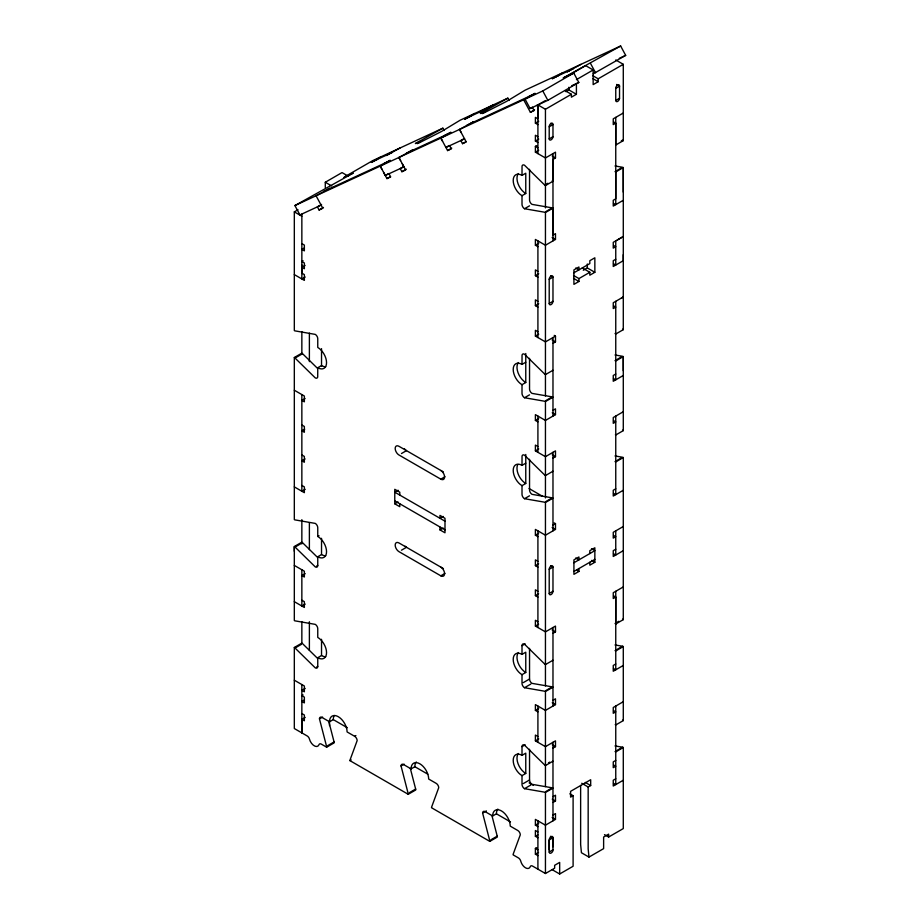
<?xml version="1.0" encoding="UTF-8"?>
<svg xmlns="http://www.w3.org/2000/svg" width="920" height="920" viewBox="0 0 920 920"><rect width="100%" height="100%" fill="white"/><g stroke="black" fill="none" stroke-linecap="round" stroke-linejoin="round"><path stroke-width="1.38" d="M328.773 721.395L334.075 741.957A3.553 2.047 60 0 1 334.178 742.854L326.646 747.201L321.356 744.142A3.553 2.047 60 0 0 319.343 744.142L318.274 745.832A7.107 4.105 60 0 1 310.224 741.175L309.166 738.265A3.553 2.047 60 0 0 307.153 735.942L294.32 728.536L294.32 647.484L301.852 643.137L301.852 621.69M316.503 667.126L317.756 666.402L317.756 657.708A12.431 7.176 60 0 0 326.542 652.636A12.431 7.176 60 0 0 317.756 637.41L317.756 628.705A3.553 2.047 60 0 0 315.249 624.358L295.032 620.862A3.553 2.058 60 0 1 294.32 620.563L294.32 546.526L301.852 542.179A3.553 2.047 60 0 1 302.565 542.708L317.722 557.589M316.503 566.168L317.756 565.443L317.756 556.749A12.431 7.176 60 0 0 326.542 551.666A12.431 7.176 60 0 0 317.756 536.452L317.756 527.746A3.553 2.047 60 0 0 315.249 523.399L295.032 519.903A3.542 2.047 60 0 1 294.32 519.604L294.32 357.512L301.852 353.165A3.576 2.058 60 0 1 302.565 353.694L317.722 368.575M305.198 717.416L301.852 719.348L301.852 732.883L301.852 684.549M301.852 264.937L301.852 273.148L304.359 274.597L304.359 280.393L294.32 274.597M545.445 100.556L537.912 104.914L537.912 118.818L535.394 117.369L535.394 123.165L537.912 124.614M545.445 207.897L545.445 109.261L571.389 94.277L571.389 97.175L576.414 94.277L576.414 83.628M549.205 849.999L549.205 839.925A2.668 1.541 -60 0 1 551.091 836.671A2.668 1.541 -60 0 1 552.977 837.752L552.977 850.195C553.219 851.92 549.803 854.933 549.205 852.369L549.205 839.925L552.977 837.752L552.977 846.814M614.997 455.94L622.575 457.263A3.576 2.058 60 0 1 623.288 457.55L623.288 619.643L615.756 623.99L615.756 591.272M613.606 121.923L615.756 123.165L615.756 198.846L613.249 200.295L613.249 206.091L623.288 200.295L623.288 167.578A3.565 2.058 60 0 0 622.575 167.279L614.997 165.968M615.399 434.746A3.565 2.058 60 0 0 615.756 434.987L623.288 430.629L623.288 356.592A3.576 2.058 60 0 0 622.575 356.293L614.997 354.982M623.288 254.667L623.288 260.705L613.249 266.501L613.249 260.705L615.756 259.256M615.756 59.961L623.288 64.319L623.288 140.656L615.756 145.004L615.756 117.369M298.022 209.737L294.32 211.876L294.32 330.591A3.553 2.058 60 0 0 295.032 330.889L315.249 334.385A3.553 2.047 60 0 1 317.756 338.732L317.756 347.438A12.431 7.176 60 0 1 326.542 362.664A12.431 7.176 60 0 1 317.756 367.735L317.71 376.935A3.553 2.047 60 0 1 315.249 377.878L295.032 358.053A3.576 2.058 60 0 0 294.32 357.512M552.977 240.89L552.977 208.173L545.445 212.52A3.553 2.058 60 0 0 544.721 212.232L524.515 208.725A3.553 2.047 60 0 1 522.008 204.378L522.008 195.684A12.431 7.176 60 0 1 513.21 180.458A12.431 7.176 60 0 1 522.008 175.386L522.042 166.175A3.553 2.047 60 0 1 524.515 165.232L544.721 185.07A3.576 2.058 60 0 0 545.445 185.598L552.977 181.251L552.977 153.617M529.54 358.328L529.54 389.045A3.553 2.047 60 0 0 532.047 393.392L552.253 396.888A3.553 2.058 60 0 1 552.977 397.187L545.445 401.534A3.553 2.058 60 0 0 544.721 401.247L524.515 397.739A3.553 2.047 60 0 1 522.008 393.392L522.008 384.698A12.431 7.176 60 0 1 513.21 369.472A12.431 7.176 60 0 1 522.008 364.389L522.042 355.189A3.553 2.047 60 0 1 524.515 354.246L544.721 374.084A3.565 2.058 60 0 0 545.445 374.612L552.977 370.265M529.54 459.287L529.54 490.003A3.553 2.047 60 0 0 532.047 494.35L552.253 497.858A3.553 2.058 60 0 1 552.977 498.145L545.445 502.492A3.553 2.058 60 0 0 544.721 502.205L524.515 498.697A3.553 2.047 60 0 1 522.008 494.35L522.008 485.656A12.431 7.176 60 0 1 513.21 470.43A12.431 7.176 60 0 1 522.008 465.359L522.042 456.159A3.553 2.047 60 0 1 524.515 455.204L544.721 475.042A3.565 2.058 60 0 0 545.445 475.582L552.977 471.224M325.289 187.577L325.289 182.252L342.033 172.58L348.484 176.318M321.103 205.148L299.943 214.935L294.906 205.562L353.211 173.109L343.792 177.468M345.034 176.617L372.761 160.609L442.876 128.19L444.13 130.536M381.386 156.618L371.335 162.426L377.579 159.252M388.78 154.065L386.262 155.526L400.039 147.993M327.324 189.704L329.843 188.255L316.066 195.776L322.816 208.265L319.079 209.99L317.4 206.862L321.586 204.447M384.042 163.484L390.275 160.31L380.236 166.106L386.963 178.606L390.69 176.881L389.01 173.754M474.697 113.482L464.646 119.278L470.89 116.104M403.351 166.761L400.211 168.578L401.89 171.706L405.616 169.981L398.9 157.481L412.678 149.948L410.159 151.398M482.091 110.929L479.573 112.378L493.35 104.857M444.659 135.447L450.903 132.273L440.864 138.08L447.58 150.581L451.317 148.844L449.638 145.728M319.079 209.99L323.472 207.448M464.174 138.609L460.828 140.553L462.507 143.669L466.244 141.945L459.517 129.444L473.294 121.923L470.787 123.372M562.327 72.956L552.287 78.763L558.532 75.578M383.594 172.35L385.273 175.478L388.631 173.546M569.733 70.403L567.214 71.852L580.991 64.331M528.862 96.519L535.106 93.346L523.664 99.785L294.906 205.562M386.963 178.606L390.31 176.674M401.89 171.706L406.284 169.165M568.882 75.29L585.626 65.619L593.158 69.966L593.158 84.617L598.172 81.707L598.172 78.809L623.288 64.319M542.788 90.942L573.769 73.059L578.806 82.443L547.837 100.326L530.104 108.514L525.067 99.141L542.788 90.942L547.837 100.326M573.769 73.059L563.189 77.959L620.644 46L625.681 55.372L593.193 73.864M449.247 145.521L445.901 147.453L464.565 138.816M447.58 150.581L451.766 148.155M462.507 143.669L465.853 141.737M576.414 79.637L593.158 69.966M530.104 108.514L532.335 107.226M565.869 91.666L568.882 89.93L576.414 94.277M523.664 99.785L530.391 112.286L534.577 109.871M304.359 247.974L301.852 249.423L304.359 250.872L304.359 245.077L301.852 243.627M535.394 123.165L538.74 121.233M303.105 260.786L301.852 261.51L304.359 262.959L304.359 268.755L301.852 267.306L305.084 265.443M549.205 126.787L552.977 124.614L550.746 123.326M615.756 88.366L619.528 86.192L617.262 84.893M537.912 136.701L535.394 135.251L535.394 141.047L538.74 139.115M305.198 277.012L301.852 278.944L301.852 214.049M537.912 246.686L535.394 245.237L535.394 239.441L545.445 245.237L555.484 239.441L555.484 233.645L552.977 235.094L552.977 159.413L555.484 157.964L555.484 152.168L545.445 157.964L535.394 152.168L535.394 146.36L536.647 145.636M535.394 152.168L538.74 150.236M623.288 113.022L613.249 118.818L613.249 124.614L615.756 123.165M522.008 175.386L525.768 173.213L525.768 193.511L522.008 195.684M544.721 185.07L547.86 183.252M621.31 140.852L622.575 140.127A3.576 2.058 60 0 0 623.288 140.656M524.515 208.725L529.54 205.827M545.974 211.508L552.253 207.886A3.553 2.058 60 0 1 552.977 208.173M621.31 168.015L615.043 171.637A3.565 2.058 60 0 1 615.756 171.925L623.288 167.578L623.288 192.119M295.032 358.053L301.311 354.418M317.756 367.735L321.528 365.562A12.431 7.176 60 0 0 325.703 366.747M535.394 245.237L538.74 243.305M305.084 398.509L301.852 400.384L304.359 401.833L304.359 396.025L294.32 390.229M537.912 271.342L535.394 269.893L535.394 275.689L538.74 273.757M549.205 279.312L552.977 277.138L552.977 301.3A2.668 1.541 -60 0 1 551.091 304.566A2.668 1.541 -60 0 1 549.205 303.473L549.205 279.312A2.668 1.541 -60 0 1 551.091 276.046A2.668 1.541 -60 0 1 552.977 277.138L550.746 275.851M617.262 240.016L623.288 236.543L613.249 242.339L613.249 248.135L615.756 246.686L613.606 245.444M573.827 272.826L589.823 263.591L589.823 260.693L594.849 257.795L594.849 272.297L589.823 275.195L589.823 272.297L582.291 267.95M304.681 429.191L301.852 430.824L304.359 432.273L304.359 426.478L301.852 425.028M583.291 270.261L587.316 267.95L594.849 272.297M573.562 275.471L578.944 278.576L589.823 272.297M537.912 301.3L535.394 299.851L535.394 305.647L538.74 303.715M578.944 278.576L578.944 281.474L573.919 284.372L573.919 269.882L578.944 266.972L578.944 269.882L575.713 268.019M549.205 303.473L552.977 301.3M305.084 458.93L301.852 460.793L304.359 462.242L304.359 456.435L301.852 454.986M537.912 331.752L535.394 330.303L535.394 336.099L538.74 334.167M552.977 343.344L555.484 341.895L555.484 336.099L545.445 341.895L535.394 336.099M621.403 298.046L623.288 296.953L613.249 302.749L613.249 308.556L615.756 307.108L613.606 305.854M305.198 489.302L301.852 491.234L301.852 394.577M522.008 364.389L525.768 362.216M401.465 453.537L406.49 450.639A5.324 3.07 60 0 1 404.421 448.741M522.008 384.698L525.768 382.513L525.768 353.522M623.288 200.295L623.288 329.671L615.756 334.017A3.565 2.058 60 0 1 615.043 333.488M524.515 397.739L529.54 394.841M545.974 400.51L552.253 396.888M621.31 357.017L615.043 360.64A3.576 2.058 60 0 1 615.756 360.939L623.288 356.592L623.288 370.76M294.32 551.252L294.32 546.526A3.553 2.047 60 0 1 295.032 547.055L301.311 543.433M317.756 536.452L319.01 535.727M398.13 490.256L394.784 492.188L445.015 521.191M552.977 410.285L555.484 408.836L555.484 414.632L545.445 420.428L535.394 414.632L535.394 420.428L538.74 418.496M615.756 374.037L613.249 375.486L613.249 381.282L623.288 375.486M399.786 495.098L399.786 492.2L394.772 489.302L394.772 503.803L397.992 501.94M443.417 471.96L398.958 446.292A5.324 3.07 60 0 0 395.186 448.466A5.324 3.07 60 0 0 398.958 454.986L440.806 479.159L444.992 476.732M317.756 556.749L321.528 554.576A12.431 7.176 60 0 0 325.703 555.76M305.198 573.643L301.852 575.575L304.359 577.024L304.359 571.216L294.32 565.42M537.912 446.534L535.394 445.084L535.394 450.88L538.74 448.948M522.008 465.359L525.768 463.185M623.288 411.734L613.249 417.53L613.249 423.338L615.756 421.877L613.606 420.635M443.198 516.43L439.967 518.305L439.967 515.395L444.992 518.305L444.992 532.795L439.967 529.897L439.967 526.999M552.977 458.125L555.484 456.676L555.484 450.88L545.445 456.676L535.394 450.88M305.198 604.083L301.852 606.015L301.852 569.767M401.465 550.194L406.49 547.297A5.324 3.07 60 0 1 405.099 546.192M439.967 529.897L443.198 528.034M522.008 485.656L525.768 483.483L525.768 454.48M524.515 498.697L529.54 495.799M545.974 501.48L552.253 497.858M621.31 457.987L615.043 461.61A3.576 2.058 60 0 1 615.756 461.897L623.288 457.55M294.32 647.484A3.553 2.047 60 0 1 295.032 648.025L301.311 644.403M443.417 568.617L398.958 542.949A5.324 3.07 60 0 0 395.186 545.123A5.324 3.07 60 0 0 398.958 551.643L440.806 575.816L444.992 573.39M317.756 657.708L321.528 655.534A12.431 7.176 60 0 0 325.703 656.719M554.231 522.893L555.484 523.618L555.484 529.414L545.445 535.21L535.394 529.414L535.394 535.21L538.625 533.347M552.977 525.067L555.484 523.618M615.756 488.819L613.249 490.268L613.249 496.064L623.288 490.268M305.198 688.424L301.852 690.356L304.359 691.806L304.359 685.998L294.32 680.202M303.105 694.945L301.852 695.669L304.359 697.119L304.359 702.914L301.829 701.454L304.336 700.005M537.912 561.315L535.394 559.866L535.394 565.662L538.625 563.799M549.205 569.284L552.977 567.111L552.977 591.272A2.668 1.541 -60 0 1 551.091 594.538A2.668 1.541 -60 0 1 549.205 593.446L549.205 569.284A2.668 1.541 -60 0 1 551.091 566.018A2.668 1.541 -60 0 1 552.977 567.111L550.746 565.823M623.288 526.516L613.249 532.312L613.249 538.12L615.756 536.659L613.606 535.417M573.919 562.752L594.849 550.666L591.502 548.734M573.919 571.447L594.849 559.371M326.646 747.201A3.553 2.047 60 0 0 326.542 746.304L319.47 718.888L322.609 717.082M537.912 591.272L535.394 589.823L535.394 595.631L538.625 593.756M615.756 549.228L613.249 550.678L613.249 556.485L623.288 550.678M578.944 568.548L578.944 571.447L573.919 574.344L573.919 559.854L578.944 556.957L578.944 559.854L575.713 557.991M589.823 553.564L589.823 550.666L594.849 547.768L594.849 562.269L589.823 565.167L589.823 562.269M549.205 593.446L552.977 591.272M319.47 718.888A3.553 2.047 60 0 1 321.988 717.439L329.521 721.786L333.281 719.612A12.431 7.176 60 0 1 334.27 715.519M327.796 745.579L334.075 741.957M537.912 621.724L535.394 620.275L535.394 626.071L538.625 624.208M329.521 721.786A12.431 7.176 60 0 1 338.307 716.714A12.431 7.176 60 0 1 347.093 731.94L354.625 736.287L355.891 735.563M623.288 586.925L613.249 592.721L613.249 598.529L615.756 597.08L615.756 669.806L613.525 668.518M529.54 648.381L529.54 679.018A3.553 2.047 60 0 0 532.047 683.365L552.253 686.86A3.553 2.058 60 0 1 552.977 687.159L545.445 691.506A3.553 2.058 60 0 0 544.721 691.219L524.515 687.711A3.553 2.047 60 0 1 522.008 683.365L522.008 674.67A12.431 7.176 60 0 1 513.21 659.444A12.431 7.176 60 0 1 522.008 654.373L522.008 645.668L525.147 643.862M552.977 633.317L555.484 631.867L555.484 626.071L545.445 631.867L535.394 626.071M522.008 654.373L525.768 652.188L525.768 672.485L522.008 674.67M410.343 768.487L415.656 789.049A3.553 2.047 60 0 1 415.759 789.946L408.227 794.293L349.968 760.656L351.221 759.931M617.55 622.012L618.803 621.287M552.977 660.238L545.445 664.585A3.553 2.047 60 0 1 544.721 664.056L524.515 644.219A3.553 2.047 60 0 0 522.008 645.668M523.261 682.64L529.54 679.018M524.515 687.711L530.794 684.089M408.227 794.293A3.553 2.047 60 0 0 408.123 793.408L401.051 765.981L404.19 764.175M545.974 690.494L552.253 686.86M616.296 649.899L622.575 646.265A3.553 2.047 60 0 1 623.288 646.564L623.288 720.601L615.756 724.96A3.553 2.058 60 0 1 615.216 724.569M401.051 765.981A3.553 2.047 60 0 1 403.558 764.531L411.091 768.89L414.862 766.716A12.431 7.176 60 0 1 416.288 761.99M623.288 646.564L615.756 650.911A3.553 2.047 60 0 0 615.043 650.624M552.977 700.258L555.484 698.809L555.484 704.605L545.445 710.401L535.394 704.605L535.394 710.401L538.74 708.469M615.756 664.01L613.249 665.459L613.249 671.255L623.288 665.459M409.377 792.683L415.656 789.049M529.54 749.259L529.54 779.976A3.553 2.047 60 0 0 532.047 784.323L552.253 787.831A3.553 2.058 60 0 1 552.977 788.118L545.445 792.465A3.553 2.058 60 0 0 544.721 792.178L524.515 788.681A3.553 2.047 60 0 1 522.008 784.323L522.008 775.629A12.431 7.176 60 0 1 513.21 760.403A12.431 7.176 60 0 1 522.008 755.331L522.008 746.626L525.147 744.82M537.912 736.506L535.394 735.057L535.394 740.853L538.74 738.921M522.008 755.331L525.768 753.158L525.768 773.456L522.008 775.629M623.288 701.707L613.249 707.503L613.249 713.31L615.756 711.861L613.606 710.619M552.977 748.098L555.484 746.649L555.484 740.853L545.445 746.649L535.394 740.853M548.492 762.841L549.746 762.116M552.977 761.196L545.445 765.555A3.553 2.047 60 0 1 544.721 765.014L524.515 745.177A3.553 2.047 60 0 0 522.008 746.626M523.261 783.598L529.54 779.976M524.515 788.681L530.794 785.047M491.924 815.591L497.225 836.154A3.553 2.047 60 0 1 497.329 837.039L489.796 841.386A3.553 2.047 60 0 0 489.693 840.5L482.62 813.084L486.381 810.911M482.62 813.084A3.553 2.047 60 0 1 485.127 811.635L492.66 815.982L496.432 813.809A12.431 7.176 60 0 1 497.858 809.082M545.974 791.453L552.253 787.831M616.296 750.858L622.575 747.235A3.553 2.047 60 0 1 623.288 747.523L623.288 828.575L608.637 837.027L604.497 834.635M623.288 747.523L615.756 751.87A3.553 2.047 60 0 0 615.043 751.582M552.977 796.674L555.484 795.225L555.484 801.021L552.977 802.47M615.756 760.426L613.249 761.875L613.249 767.682L615.756 766.222L613.606 764.98M490.947 839.776L497.225 836.154M552.138 869.653L559.67 874L573.102 866.249L573.102 795.685L570.596 797.134L570.596 791.338L590.686 779.734L590.686 785.542L588.167 786.991L581.716 783.254M552.977 815.039L555.484 813.591L555.484 819.386L545.445 825.182L535.394 819.386L535.394 825.182L538.74 823.25M615.756 778.791L613.249 780.24L613.249 786.036L623.288 780.24M537.912 831.956L535.394 830.507L535.394 836.303L537.912 834.854M537.912 855.634L535.394 854.185L535.394 848.389L536.647 847.665M535.394 854.185L538.534 852.369M549.205 852.012L552.977 849.838M492.66 815.982A12.431 7.176 60 0 1 501.457 810.911A12.431 7.176 60 0 1 510.243 826.125L517.776 830.484A3.553 2.047 60 0 1 520.283 834.831L513.21 854.082A3.542 2.047 60 0 0 513.107 854.852L518.409 857.911A3.553 2.047 60 0 1 520.778 861.212A7.107 4.105 60 0 0 525.504 867.813A7.107 4.105 60 0 0 530.242 866.674A3.553 2.047 60 0 1 532.611 866.111L545.445 873.517L554.645 868.204L554.645 865.306L559.67 862.396L559.67 874M580.635 785.45L580.635 844.502L581.44 852.736L588.972 857.083L603.623 848.631L603.623 837.027L608.637 834.13L608.637 837.027M442.876 128.19L415.357 143.566L421.567 140.737L417.162 143.623L419.301 142.796L441.657 131.399L460.195 120.186L507.851 98.152L509.105 100.498M507.851 98.152L480.332 113.516L486.542 110.699L482.137 113.574L484.288 112.757L506.632 101.361L525.17 90.137L620.644 46M373.842 160.977L392.506 152.34M467.153 117.829L485.817 109.204M554.794 77.314L573.459 68.678M323.622 191.417L387.768 161.759M406.433 153.123L448.397 133.722M467.061 125.097L531.208 95.438M619.286 58.328L625.681 55.372M571.757 85.698L578.806 82.443M385.273 175.478L403.937 166.853L402.258 163.725M530.391 112.286L534.117 110.561L532.438 107.433M536.544 105.547L537.912 104.914L545.445 109.261M552.253 207.886L532.047 204.378A3.553 2.047 60 0 1 529.54 200.031L529.54 169.314M614.997 644.955L622.575 646.265M614.997 745.924L622.575 747.235M616.699 84.433L619.528 86.066L619.528 98.279L615.756 100.452L615.756 88.239A2.668 1.541 -60 0 1 617.642 84.985A2.668 1.541 -60 0 1 619.528 86.066M592.802 75.704L598.172 78.809M592.802 78.602L598.172 81.707M564.938 90.551L571.389 94.277M535.394 141.047L537.912 142.496M535.394 146.36L537.912 147.821M552.253 156.101L555.484 157.964M613.525 203.355L615.756 204.642L615.756 171.925M613.525 263.764L615.756 265.052L615.756 240.89M552.138 237.509L555.484 239.441M573.562 278.369L578.944 281.474M535.394 275.689L537.912 277.138M325.289 182.252L331.752 185.978M535.394 305.647L537.912 307.096M554.231 335.374L555.484 336.099M552.138 339.963L555.484 341.895M613.525 378.546L615.756 379.834L615.756 301.3M294.32 211.876L301.852 216.223M552.253 412.769L555.484 414.632M535.394 420.428L537.912 421.877M552.253 454.813L555.484 456.676M613.525 493.327L615.756 494.615L615.756 416.081M529.011 488.497L542.627 496.363M613.525 553.736L615.756 555.024L615.756 530.863M552.138 527.482L555.484 529.414M591.617 560.406L594.849 562.269M535.394 535.21L537.912 536.659M576.794 570.204L578.944 571.447M613.606 595.838L615.756 597.08M535.394 565.662L537.912 567.111M394.784 500.894L445.015 529.885M394.772 503.803L399.786 506.701L399.786 503.803M535.394 595.631L537.912 597.08M301.852 485.438L304.359 486.887L304.359 492.683L294.32 486.887M552.138 629.935L555.484 631.867M552.253 702.742L555.484 704.605M535.394 710.401L537.912 711.861M301.852 600.219L304.359 601.668L304.359 607.464L294.32 601.668M552.253 744.786L555.484 746.649M613.525 783.299L615.756 784.587L615.756 706.054M585.304 782.425L590.686 785.542M569.871 793.822L573.102 795.685M529.126 782.908L533.404 785.381M552.253 799.158L555.484 801.021M552.138 817.454L555.484 819.386M535.394 825.182L537.912 826.643M550.459 836.303L552.977 837.752M333.281 719.612L347.346 727.731M414.862 766.716L427.754 774.157M496.432 813.809L510.496 821.928M535.394 836.303L537.935 837.763M301.829 713.54L304.359 715.001L304.359 720.797L301.852 719.348M535.394 848.389L537.935 849.85M489.796 841.386L431.537 807.748A3.553 2.047 60 0 1 431.641 806.989L438.713 787.738A3.553 2.047 60 0 0 436.206 783.38L428.674 779.033A12.431 7.176 60 0 0 419.876 763.807A12.431 7.176 60 0 0 411.091 768.89M295.032 547.055L315.249 566.892A3.553 2.047 60 0 0 317.756 565.443M317.722 658.547L302.565 643.667A3.553 2.047 60 0 0 301.852 643.137M295.032 648.025L315.249 667.851A3.553 2.047 60 0 0 317.756 666.402M459.517 129.444L461.207 132.572M440.864 138.08L442.543 141.197M398.9 157.481L400.579 160.597M380.236 166.106L381.915 169.234M590.502 63.399L595.55 72.772M588.972 857.083L588.167 848.849L588.167 786.991M587.316 263.994L587.316 267.95M568.882 87.262L568.882 89.93M552.977 337.548L552.977 416.081M552.977 452.329L552.977 530.863M552.977 627.52L552.977 706.054M552.977 742.302L552.977 820.835M545.445 212.52L545.445 395.968M545.445 401.534L545.445 497.927M545.445 502.492L545.445 685.94M545.445 691.506L545.445 786.611M545.445 792.465L545.445 873.517M537.912 104.914L537.912 153.617M537.912 240.89L537.912 337.548M537.912 416.081L537.912 452.329M537.912 530.863L537.912 627.52M537.912 706.054L537.912 742.302M537.912 820.835L537.912 869.17M329.509 721.372L329.509 725.615M321.528 348.645L321.528 366.183M321.528 538.327L321.528 554.576M321.528 639.296L321.528 655.534M309.384 333.12L309.384 361.629M309.384 522.594L309.384 549.654M309.384 621.747L309.384 650.325M301.852 331.625L301.852 354.43M301.852 519.673L301.852 543.881M619.528 98.152A2.668 1.541 -60 0 1 617.642 101.407A2.668 1.541 -60 0 1 615.756 100.326M552.977 136.574A2.668 1.541 -60 0 1 551.091 139.828A2.668 1.541 -60 0 1 549.205 138.748M552.977 181.251A3.576 2.058 60 0 1 552.253 180.722M525.768 193.511A12.431 7.176 60 0 1 518.04 183.724A12.431 7.176 60 0 1 518.409 173.558M525.768 382.513A12.431 7.176 60 0 1 518.04 372.738A12.431 7.176 60 0 1 518.409 362.572M525.768 483.483A12.431 7.176 60 0 1 517.718 464.611M354.625 736.287A3.553 2.047 60 0 1 357.144 740.634L350.072 759.885A3.553 2.047 60 0 0 349.968 760.656M525.768 773.456A12.431 7.176 60 0 1 518.04 763.669A12.431 7.176 60 0 1 518.409 753.503M525.768 672.485A12.431 7.176 60 0 1 518.04 662.71A12.431 7.176 60 0 1 518.409 652.544M440.806 470.453A5.324 3.07 60 0 1 444.578 476.974A5.324 3.07 60 0 1 440.806 479.159M440.806 567.111A5.324 3.07 60 0 1 444.578 573.631A5.324 3.07 60 0 1 440.806 575.816M623.288 329.671A3.565 2.058 60 0 1 622.575 329.13M623.288 430.629A3.565 2.058 60 0 1 622.575 430.1M623.288 619.643A3.542 2.047 60 0 1 622.575 619.102M615.756 623.99A3.542 2.047 60 0 1 615.043 623.461M623.288 720.601A3.553 2.058 60 0 1 622.575 720.072M552.977 136.701L549.205 138.874L549.205 126.661A2.668 1.541 -60 0 1 551.091 123.395A2.668 1.541 -60 0 1 552.977 124.487L552.977 136.701"/></g></svg>
